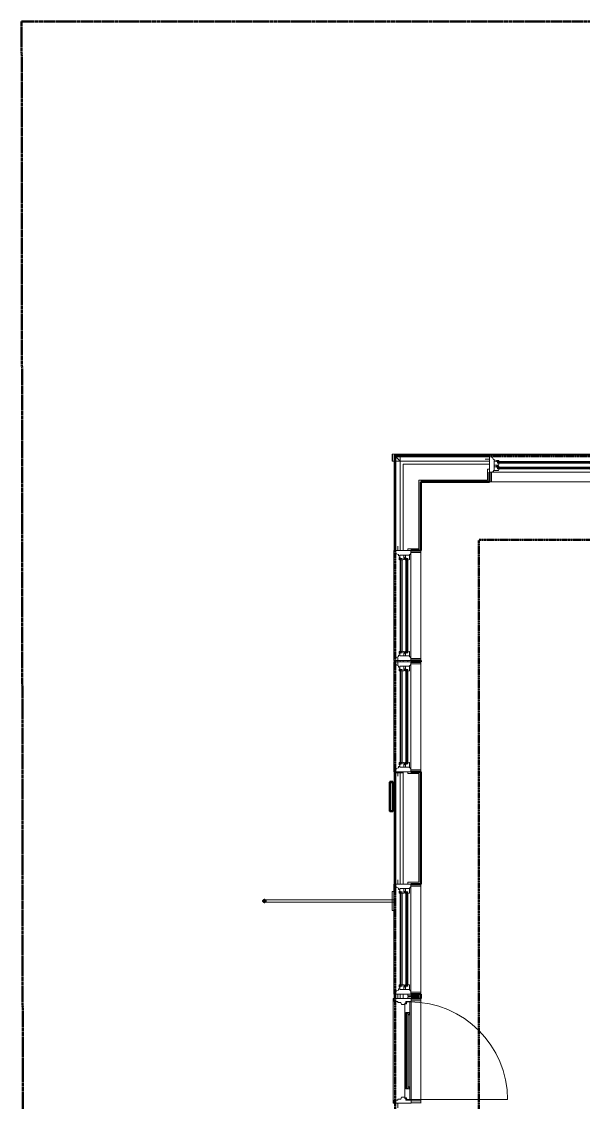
# Model space of a CAD drawing. Header units: inches. Extents: x -4235 to -464, y 9767 to 12359.
# Drawn here: x -3989.6 to -3795.7, y 11895.4 to 12268.7 of the extents above; entities that cross this region are included whole.
import ezdxf

# ---------------------------------------------------------------- set-up
doc = ezdxf.new("R2010")
doc.units = ezdxf.units.IN
doc.header["$MEASUREMENT"] = 0
doc.linetypes.add('Dash 1_16_', pattern=[0.125, 0.0625, -0.0625])
doc.linetypes.add('Double Dash 3_8_', pattern=[1, 0.375, -0.125, 0.125, -0.125, 0.125, -0.125])
for name, color, linetype, lineweight in [('A-DOOR-5', 31, 'Continuous', 9), ('A-DOOR-6', 31, 'Continuous', 20), ('A-DOOR-FRAM', 31, 'Continuous', 9), ('A-DOOR-FRAM-4', 31, 'Continuous', 20), ('A-DOOR-GLAZ', 31, 'Continuous', 9), ('A-GENM', 5, 'Continuous', 9), ('A-GENM-4', 5, 'Continuous', 50), ('A-GLAZ-1', 151, 'Continuous', 9), ('A-GLAZ-2', 151, 'Continuous', 20), ('A-GLAZ-CWMG', 51, 'Continuous', 9), ('A-WALL', 113, 'Continuous', 13), ('A-WALL-5', 113, 'Continuous', 9), ('A-WALL-6', 113, 'Continuous', 50), ('C-PROP-LINE', 91, 'Double Dash 3_8_', 50), ('C-PROP-LINE-1', 91, 'Dash 1_16_', 50)]:
    doc.layers.add(name, color=color, linetype=linetype, lineweight=lineweight)

# ---------------------------------------------------------------- blocks, each defined once
blk = doc.blocks.new('Basic Wall _ EXT - FIBER CEMENT - LARGE - ___-2505162-BACKGROUND - RCP - 2ND FLOOR')
at = {"layer": 'A-WALL-5'}
for p, q in [((-3828.14, 12118.91), (-3861.05, 12118.91)), ((-3828.14, 12118.91), (-3861.05, 12118.91)), ((-3860.72, 12118.59), (-3861.02, 12118.88)), ((-3861.02, 12118.88), (-3860.72, 12118.59)), ((-3861.02, 12118.88), (-3828.14, 12118.88)), ((-3828.14, 12118.88), (-3861.02, 12118.88)), ((-3859, 12116.87), (-3860.72, 12118.59)), ((-3860.72, 12118.59), (-3858.97, 12116.84)), ((-3828.14, 12116.87), (-3859, 12116.87)), ((-3858.97, 12116.84), (-3828.14, 12116.84)), ((-3828.14, 12116.84), (-3858.97, 12116.84))]:
    blk.add_line(p, q, dxfattribs=at)
blk = doc.blocks.new('Basic Wall _ EXT - FIBER CEMENT - LARGE - ___-2505168-BACKGROUND - RCP - 2ND FLOOR')
at = {"layer": 'A-WALL-5'}
for p, q in [((-3861.05, 12118.91), (-3861.05, 12086)), ((-3861.05, 12118.91), (-3861.05, 12086)), ((-3860.72, 12118.59), (-3861.02, 12118.88)), ((-3861.02, 12118.88), (-3860.72, 12118.59)), ((-3861.02, 12086), (-3861.02, 12118.88)), ((-3861.02, 12118.88), (-3861.02, 12086)), ((-3858.97, 12116.84), (-3860.72, 12118.59)), ((-3860.72, 12118.59), (-3859, 12116.87)), ((-3859, 12116.84), (-3859, 12086)), ((-3859, 12116.84), (-3859, 12086)), ((-3858.97, 12086), (-3858.97, 12116.84)), ((-3858.97, 12116.84), (-3858.97, 12086)), ((-3861.05, 12047.98), (-3861.05, 12047.6)), ((-3861.05, 12047.98), (-3861.05, 12047.6)), ((-3861.02, 12047.6), (-3861.02, 12047.98)), ((-3861.02, 12047.98), (-3861.02, 12047.6)), ((-3859, 12047.98), (-3859, 12047.61)), ((-3859, 12047.98), (-3859, 12047.61)), ((-3858.97, 12047.6), (-3858.97, 12047.98)), ((-3858.97, 12047.98), (-3858.97, 12047.6)), ((-3861.05, 12009.58), (-3861.05, 11970.8)), ((-3861.05, 12009.58), (-3861.05, 11970.8)), ((-3861.02, 11970.8), (-3861.02, 12009.58)), ((-3861.02, 12009.58), (-3861.02, 11970.8)), ((-3859, 12009.58), (-3859, 11970.8)), ((-3859, 12009.58), (-3859, 11970.8)), ((-3858.97, 11970.8), (-3858.97, 12009.58)), ((-3858.97, 12009.58), (-3858.97, 12009.2)), ((-3858.97, 12009.2), (-3858.97, 11970.8)), ((-3861.05, 11932.78), (-3861.05, 11931.26)), ((-3861.05, 11932.78), (-3861.05, 11931.26)), ((-3861.02, 11931.26), (-3861.02, 11932.78)), ((-3861.02, 11932.78), (-3861.02, 11931.26)), ((-3859, 11932.75), (-3859, 11931.26)), ((-3859, 11932.75), (-3859, 11931.26)), ((-3858.97, 11931.26), (-3858.97, 11932.78)), ((-3858.97, 11932.78), (-3858.97, 11931.26))]:
    blk.add_line(p, q, dxfattribs=at)
blk = doc.blocks.new('Window-Double_Hung-Andersen-400_Series-Tilt_Wash - DOUBLE HUNG - REVERSE COTTAGE - 2ND FLOOR-2888385-BACKGROUND - RCP - 2ND FLOOR')
at = {"layer": 'A-GLAZ-1'}
for p, q in [((-16.29, 2.5), (-15.7, 2.5)), ((-16.29, 2.12), (-15.7, 2.12)), ((-16.29, 0.56), (-15.7, 0.56)), ((-16.29, 0.19), (-15.7, 0.19)), ((-15.82, 2.5), (-15.82, 2.12)), ((-15.82, 0.56), (-15.82, 0.19)), ((-15.7, 2.62), (15.7, 2.62)), ((-15.7, 2.5), (15.7, 2.5)), ((-15.7, 2.12), (15.7, 2.12)), ((-15.7, 2), (15.7, 2)), ((-15.7, 0.69), (15.7, 0.69)), ((-15.7, 0.56), (15.7, 0.56)), ((-15.7, 0.19), (15.7, 0.19)), ((-15.7, 0.06), (15.7, 0.06)), ((16.29, 2.5), (15.7, 2.5)), ((16.29, 2.12), (15.7, 2.12)), ((16.29, 0.56), (15.7, 0.56)), ((16.29, 0.19), (15.7, 0.19)), ((15.82, 2.5), (15.82, 2.12)), ((15.82, 0.56), (15.82, 0.19)), ((-19.01, -2.44), (-19.01, -3.94)), ((-19.01, -2.44), (-18.95, -2.44)), ((18.95, -1.06), (-18.95, -1.06)), ((-18.95, -1.06), (-18.95, -4.44)), ((-18.32, -1.06), (-18.32, -4.44)), ((18.32, -1.06), (18.32, -4.44)), ((18.95, -4.44), (18.95, -1.06)), ((18.95, -2.44), (19.01, -2.44)), ((19.01, -3.94), (19.01, -2.44)), ((-19.01, -3.94), (-18.95, -3.94)), ((-18.95, -4.44), (18.95, -4.44)), ((18.95, -3.94), (19.01, -3.94))]:
    blk.add_line(p, q, dxfattribs=at)
at = {"layer": 'A-GLAZ-2'}
for p, q in [((19.01, 4.81), (-19.01, 4.81)), ((-19.01, 4.81), (-19.01, -1.06)), ((-18.2, 4.81), (-18.2, 4)), ((-18.2, 4), (-17.92, 4)), ((-17.92, 4), (-17.61, 3.19)), ((17.92, 4), (17.61, 3.19)), ((18.2, 4), (17.92, 4)), ((18.2, 4.81), (18.2, 4)), ((19.01, -1.06), (19.01, 4.81)), ((-19.01, 3.44), (-20.51, 3.44)), ((-17.61, 3.19), (-17.14, 3.19)), ((-17.42, 2.75), (-16.57, 2.75)), ((-17.42, 2.75), (-17.42, -0.56)), ((-17.42, 1.37), (-15.86, 1.37)), ((-17.42, 0.81), (-16.57, 0.81)), ((-17.14, 3.19), (-17.14, 2.75)), ((-15.86, 2.97), (-16.57, 2.97)), ((-16.57, 2.62), (-16.57, 2.97)), ((-15.7, 2.62), (-16.57, 2.62)), ((-15.86, 1.03), (-16.57, 1.03)), ((-16.57, 0.69), (-16.57, 1.03)), ((-15.7, 0.69), (-16.57, 0.69)), ((-16.29, 2.62), (-16.29, 2)), ((-15.7, 2), (-16.29, 2)), ((-16.29, 0.69), (-16.29, 0.06)), ((-15.7, 0.06), (-16.29, 0.06)), ((-15.86, 2.97), (-15.7, 2.62)), ((-15.86, 1.37), (-15.7, 2)), ((-15.86, 1.03), (-15.7, 0.69)), ((-15.86, -0.56), (-15.7, 0.06)), ((15.86, 2.97), (15.7, 2.62)), ((15.7, 2.62), (16.57, 2.62)), ((15.7, 2), (16.29, 2)), ((15.86, 1.37), (15.7, 2)), ((15.86, 1.03), (15.7, 0.69)), ((15.7, 0.69), (16.57, 0.69)), ((15.7, 0.06), (16.29, 0.06)), ((15.86, -0.56), (15.7, 0.06)), ((15.86, 2.97), (16.57, 2.97)), ((17.42, 1.37), (15.86, 1.37)), ((15.86, 1.03), (16.57, 1.03)), ((16.29, 2.62), (16.29, 2)), ((16.29, 0.69), (16.29, 0.06)), ((16.57, 2.62), (16.57, 2.97)), ((17.42, 2.75), (16.57, 2.75)), ((16.57, 0.69), (16.57, 1.03)), ((17.42, 0.81), (16.57, 0.81)), ((17.14, 3.19), (17.14, 2.75)), ((17.61, 3.19), (17.14, 3.19)), ((17.42, 2.75), (17.42, -0.56)), ((19.01, 3.44), (20.51, 3.44)), ((-19.01, -1.06), (19.01, -1.06)), ((-17.67, -0.78), (-18, -1.06)), ((-17.67, -0.78), (-17.67, -0.56)), ((-17.67, -0.56), (-15.86, -0.56)), ((17.67, -0.56), (15.86, -0.56)), ((17.67, -0.78), (17.67, -0.56)), ((17.67, -0.78), (18, -1.06))]:
    blk.add_line(p, q, dxfattribs=at)
blk = doc.blocks.new('Door-Inswing-Andersen-400_Series-Single - 3_ 0-1_8_ x custom height - 2ND FLOOR-2895725-BACKGROUND - RCP - 2ND FLOOR')
at = {"layer": 'A-DOOR-5'}
blk.add_line((16.87, 0.66), (16.87, 34.41), dxfattribs=at)
blk.add_arc((16.87, 0.66), 33.75, 90, 180, dxfattribs=at)
at = {"layer": 'A-DOOR-6'}
for p, q in [((-16.87, -0.41), (-16.87, 0.66)), ((-16.87, 0.66), (-12.44, 0.66)), ((-13.19, 0.66), (-13.19, -0.66)), ((-13.19, 0.66), (-13.19, 0.59)), ((-13.19, 0.59), (-12.67, 0.59)), ((-12.44, 0.09), (-13.19, 0.09)), ((-12.67, 0.59), (-12.47, 0.34)), ((-12.47, 0.34), (-12.44, 0.16)), ((12.44, 0.66), (-12.44, 0.66)), ((-12.44, 0.16), (-12.44, 0.09)), ((16.87, 0.66), (12.44, 0.66)), ((12.47, 0.34), (12.44, 0.16)), ((12.44, 0.16), (12.44, 0.09)), ((12.44, 0.09), (13.19, 0.09)), ((12.67, 0.59), (12.47, 0.34)), ((13.19, 0.59), (12.67, 0.59)), ((13.19, 0.66), (13.19, -0.66)), ((13.19, 0.66), (13.19, 0.59)), ((16.87, -0.41), (16.87, 0.66)), ((-16.26, -0.42), (-16.87, -0.41)), ((-16.26, -1.06), (-16.26, -0.42)), ((-16.26, -1.06), (-12.44, -1.06)), ((-13.19, -0.66), (-12.44, -0.66)), ((-12.44, -0.75), (-12.47, -1.06)), ((-12.44, -0.66), (-12.44, -0.75)), ((12.44, -1.06), (-12.44, -1.06)), ((12.44, -0.66), (12.44, -0.75)), ((13.19, -0.66), (12.44, -0.66)), ((12.44, -0.75), (12.47, -1.06)), ((16.26, -1.06), (12.44, -1.06)), ((16.26, -0.42), (16.87, -0.41)), ((16.26, -1.06), (16.26, -0.42))]:
    blk.add_line(p, q, dxfattribs=at)
at = {"layer": 'A-DOOR-FRAM'}
for p, q in [((-17.94, 4.44), (-17.31, 4.44)), ((-17.94, 1.12), (-17.94, 4.44)), ((-17.31, 4.44), (-17.31, 1.12)), ((17.31, 4.44), (17.94, 4.44)), ((17.31, 1.12), (17.31, 4.44)), ((17.94, 4.44), (17.94, 1.12)), ((-17.31, 1.12), (-17.94, 1.12)), ((17.94, 1.12), (17.31, 1.12))]:
    blk.add_line(p, q, dxfattribs=at)
at = {"layer": 'A-DOOR-FRAM-4'}
for p, q in [((-18.06, -4.75), (-18.06, 1.12)), ((-18.06, 1.12), (-17.03, 1.12)), ((-17.69, 1.12), (-18.06, 1.12)), ((-18.06, 1.12), (18.06, 1.12)), ((-18.06, -5.09), (-18.06, 1.12)), ((-17.03, 1.12), (-17.03, -0.66)), ((17.03, 1.12), (17.03, -0.66)), ((18.06, 1.12), (17.03, 1.12)), ((18.06, -4.75), (18.06, 1.12)), ((18.06, 1.12), (18.06, -5.09)), ((-19.69, -3.44), (-18.06, -3.44)), ((-17.03, -0.66), (-16.45, -0.66)), ((-16.69, -3.39), (-17.03, -3.63)), ((-17.03, -3.63), (-17.03, -4.75)), ((-16, -2.23), (-16.69, -2.39)), ((-16.69, -2.39), (-16.69, -3.39)), ((-16.45, -0.66), (-16.45, -1.09)), ((-16.45, -1.09), (-16, -1.09)), ((-16, -1.09), (-16, -2.23)), ((16.45, -1.09), (16, -1.09)), ((16, -1.09), (16, -2.23)), ((16, -2.23), (16.69, -2.39)), ((16.45, -0.66), (16.45, -1.09)), ((17.03, -0.66), (16.45, -0.66)), ((16.69, -2.39), (16.69, -3.39)), ((16.69, -3.39), (17.03, -3.63)), ((17.03, -3.63), (17.03, -4.75)), ((19.69, -3.44), (18.06, -3.44)), ((-18.06, -4.75), (-17.03, -4.75)), ((18.06, -5.09), (-18.06, -5.09)), ((18.06, -4.75), (17.03, -4.75))]:
    blk.add_line(p, q, dxfattribs=at)
at = {"layer": 'A-DOOR-GLAZ'}
for p, q in [((12.44, 0.09), (-12.44, 0.09)), ((-13.19, -0.06), (-12.44, -0.06)), ((-12.44, -0.5), (-13.19, -0.5)), ((-12.98, -0.5), (-12.98, -0.06)), ((12.44, -0.06), (-12.44, -0.06)), ((12.44, -0.5), (-12.44, -0.5)), ((12.44, -0.66), (-12.44, -0.66)), ((13.19, -0.06), (12.44, -0.06)), ((12.44, -0.5), (13.19, -0.5)), ((12.98, -0.5), (12.98, -0.06))]:
    blk.add_line(p, q, dxfattribs=at)
blk = doc.blocks.new('Rectangular Mullion - Profile_Polycarbonate_Lower-1991639-BACKGROUND - RCP - 2ND FLOOR')
at = {"layer": 'A-GLAZ-CWMG'}
for p, q in [((-3858.91, 12119.34), (-3858.91, 12118.91)), ((-3858.91, 12119.34), (-3754.46, 12119.34)), ((-3858.91, 12118.88), (-3858.91, 12118.59)), ((-3858.91, 12118.59), (-3858.91, 12118.35)), ((-3858.91, 12118.34), (-3858.91, 12116.84)), ((-3754.46, 12118.91), (-3754.46, 12119.34)), ((-3754.46, 12118.59), (-3754.46, 12118.88)), ((-3754.46, 12116.84), (-3754.46, 12118.59)), ((-3828.14, 12116.84), (-3858.91, 12116.84)), ((-3754.46, 12116.84), (-3790.11, 12116.84))]:
    blk.add_line(p, q, dxfattribs=at)
blk = doc.blocks.new('Rectangular Mullion - Profile_Polycarbonate_right-V121-BACKGROUND - RCP - 2ND FLOOR')
at = {"layer": 'A-GLAZ-CWMG'}
for p, q in [((-2.75, 0.79), (-2.75, 1.21)), ((-2.75, 1.21), (-2.69, 1.21)), ((-2.5, 0.79), (-2.75, 0.79)), ((-2.69, 1.21), (-1.19, 1.21)), ((-1.19, 1.15), (-2.69, 1.15)), ((-2.69, 1.15), (-2.69, 0.85)), ((-2.69, 0.85), (-2.5, 0.85)), ((-2.5, 0.85), (-2.5, 0.79)), ((-1.19, 1.21), (-0.94, 1.21)), ((-0.94, 1.15), (-1.18, 1.15)), ((-0.94, 1.21), (-0.64, 1.21)), ((-0.64, 1.15), (-0.94, 1.15)), ((-0.61, 1.21), (0, 1.21)), ((-0.06, 1.15), (-0.61, 1.15)), ((-0.06, -1.22), (-0.06, 1.15)), ((0, 1.21), (0, -1.29)), ((-2.75, -0.79), (-2.5, -0.79)), ((-2.75, -1.29), (-2.75, -0.86)), ((0, -1.29), (-2.75, -1.29)), ((-2.5, -0.85), (-2.69, -0.85)), ((-2.69, -0.86), (-2.69, -1.22)), ((-2.69, -1.22), (-0.06, -1.22))]:
    blk.add_line(p, q, dxfattribs=at)
blk = doc.blocks.new('Walls 11 - Walls 1-2570471-BACKGROUND - RCP - 2ND FLOOR')
at = {"layer": 'A-WALL-5'}
for p, q in [((-3905.83, 11965.32), (-3861.72, 11965.32)), ((-3861.72, 11964.57), (-3905.83, 11964.57)), ((-3861.72, 11968.19), (-3861.1, 11968.19)), ((-3861.72, 11968.19), (-3861.72, 11961.69)), ((-3861.72, 11965.32), (-3861.72, 11968.19)), ((-3861.72, 11965.32), (-3861.1, 11965.32)), ((-3861.72, 11965.21), (-3861.72, 11965.27)), ((-3861.72, 11965.13), (-3861.72, 11965.21)), ((-3861.72, 11965.04), (-3861.72, 11965.13)), ((-3861.72, 11964.95), (-3861.72, 11965.04)), ((-3861.72, 11964.85), (-3861.72, 11964.94)), ((-3861.72, 11964.76), (-3861.72, 11964.84)), ((-3861.72, 11964.68), (-3861.72, 11964.75)), ((-3861.72, 11964.62), (-3861.72, 11964.68)), ((-3861.1, 11964.57), (-3861.72, 11964.57)), ((-3861.72, 11961.69), (-3861.72, 11964.57)), ((-3861.1, 11961.69), (-3861.72, 11961.69))]:
    blk.add_line(p, q, dxfattribs=at)
at = {"layer": 'A-WALL-6', "flags": 128}
for points in [[(-3905.83, 11964.57), (-3905.93, 11964.58), (-3906.03, 11964.61), (-3906.11, 11964.66), (-3906.18, 11964.73), (-3906.23, 11964.81), (-3906.25, 11964.9), (-3906.25, 11964.99), (-3906.23, 11965.08), (-3906.18, 11965.16), (-3906.11, 11965.22), (-3906.03, 11965.28), (-3905.93, 11965.31), (-3905.83, 11965.32)], [(-3905.83, 11965.32), (-3905.72, 11965.31), (-3905.62, 11965.28), (-3905.54, 11965.22), (-3905.47, 11965.16), (-3905.42, 11965.08), (-3905.4, 11964.99), (-3905.4, 11964.9), (-3905.42, 11964.81), (-3905.47, 11964.73), (-3905.54, 11964.66), (-3905.62, 11964.61), (-3905.72, 11964.58), (-3905.83, 11964.57)]]:
    blk.add_lwpolyline(points, dxfattribs=at)
blk = doc.blocks.new('Family - ___-1878357-BACKGROUND - RCP - 2ND FLOOR')
at = {"layer": 'C-PROP-LINE'}
for p, q in [((-3989.61, 12268.69), (-629.56, 12268.69)), ((-3989.61, 12268.69), (-3989.45, 12118.59)), ((-3989.45, 12118.59), (-3989.42, 12089.69)), ((-3989.42, 12089.69), (-3987.26, 10009.09))]:
    blk.add_line(p, q, dxfattribs=at)
blk = doc.blocks.new('Family - ___-2835860-BACKGROUND - RCP - 2ND FLOOR')
at = {"layer": 'C-PROP-LINE-1'}
for p in [(-2636.92, 12118.59), (-3860.72, 11547.59)]:
    blk.add_line(p, (-3860.72, 12118.59), dxfattribs=at)
blk = doc.blocks.new('Family - ___-2835903-BACKGROUND - RCP - 2ND FLOOR')
at = {"layer": 'C-PROP-LINE-1'}
for p in [(-2096.82, 12089.69), (-3831.82, 10009.09)]:
    blk.add_line(p, (-3831.82, 12089.69), dxfattribs=at)
blk = doc.blocks.new('Family - ___-2835932-BACKGROUND - RCP - 2ND FLOOR')
at = {"layer": 'C-PROP-LINE-1'}
for p in [(-2067.92, 12118.59), (-3860.72, 9980.19)]:
    blk.add_line(p, (-3860.72, 12118.59), dxfattribs=at)

msp = doc.modelspace()

# ---------------------------------------------------------------- linework, layer by layer
at = {"layer": 'A-GENM'}
for p, q in [((-3862.47, 12006.32), (-3862.47, 12006.11)), ((-3861.47, 12006.32), (-3862.47, 12006.32)), ((-3862.47, 12006.11), (-3862.47, 12005.99)), ((-3861.47, 12006.11), (-3862.47, 12006.11)), ((-3861.47, 12006.11), (-3861.47, 12006.32)), ((-3861.47, 12005.99), (-3861.47, 12006.11)), ((-3862.47, 11995.94), (-3862.47, 11995.77)), ((-3861.47, 11995.77), (-3862.47, 11995.77)), ((-3861.47, 11995.77), (-3861.47, 11995.94))]:
    msp.add_line(p, q, dxfattribs=at)
at = {"layer": 'A-GENM-4'}
for p, q in [((-3862.47, 11995.94), (-3862.47, 12005.99)), ((-3862.47, 12005.99), (-3861.47, 12005.99)), ((-3861.47, 12005.99), (-3861.47, 11995.94)), ((-3861.47, 11995.94), (-3862.47, 11995.94))]:
    msp.add_line(p, q, dxfattribs=at)
at = {"layer": 'A-WALL'}
for p, q in [((-3860.47, 12118.34), (-3828.14, 12118.34)), ((-3860.47, 12086), (-3860.47, 12118.34)), ((-3858.97, 12116.84), (-3828.14, 12116.84)), ((-3858.97, 12086), (-3858.97, 12116.84)), ((-3857.97, 12115.84), (-3828.14, 12115.84)), ((-3857.97, 12115.84), (-3857.97, 12086)), ((-3828.76, 12114.15), (-3828.76, 12110.34)), ((-3828.76, 12114.15), (-3828.14, 12114.15)), ((-3828.76, 12110.34), (-3852.47, 12110.34)), ((-3852.47, 12110.34), (-3852.47, 12086.63)), ((-3856.29, 12086), (-3856.29, 12086.63)), ((-3852.47, 12086.63), (-3856.29, 12086.63)), ((-3860.47, 12047.6), (-3860.47, 12047.98)), ((-3858.97, 12047.6), (-3858.97, 12047.98)), ((-3857.97, 12047.6), (-3857.97, 12047.98)), ((-3856.29, 12047.6), (-3856.29, 12047.98)), ((-3860.47, 11970.8), (-3860.47, 12009.58)), ((-3858.97, 11970.8), (-3858.97, 12009.58)), ((-3857.97, 11970.8), (-3857.97, 12009.58)), ((-3856.29, 12008.95), (-3856.29, 12009.58)), ((-3856.29, 12008.95), (-3852.47, 12008.95)), ((-3852.47, 12008.95), (-3852.47, 11971.43)), ((-3856.29, 11970.8), (-3856.29, 11971.43)), ((-3852.47, 11971.43), (-3856.29, 11971.43)), ((-3860.47, 11931.26), (-3860.47, 11932.78)), ((-3858.97, 11931.26), (-3858.97, 11932.78)), ((-3857.97, 11931.26), (-3857.97, 11932.78)), ((-3856.29, 11932.15), (-3856.29, 11932.78)), ((-3856.29, 11932.15), (-3852.47, 11932.15)), ((-3856.29, 11931.26), (-3856.29, 11931.89)), ((-3852.47, 11931.89), (-3856.29, 11931.89)), ((-3852.47, 11932.15), (-3852.47, 11931.89))]:
    msp.add_line(p, q, dxfattribs=at)
at = {"layer": 'A-WALL-5'}
for p, q in [((-3828.07, 12109.71), (-3828.14, 12109.71)), ((-3851.85, 12074.06), (-3851.85, 12086)), ((-3851.85, 12047.98), (-3851.85, 12048.04)), ((-3851.85, 12047.6), (-3851.85, 12047.6)), ((-3851.85, 12047.54), (-3851.85, 12047.6)), ((-3851.85, 12009.58), (-3851.85, 12009.64)), ((-3851.85, 11970.74), (-3851.85, 12009.58)), ((-3860.72, 12009.2), (-3860.48, 12009.2)), ((-3860.46, 12009.2), (-3857.98, 12009.2)), ((-3851.85, 11931.14), (-3851.85, 11932.84)), ((-3851.85, 11930.51), (-3851.85, 11895.14))]:
    msp.add_line(p, q, dxfattribs=at)
at = {"layer": 'A-WALL-6'}
for p, q in [((-3860.72, 12118.59), (-3828.14, 12118.59)), ((-3860.72, 12086), (-3860.72, 12118.59)), ((-3828.14, 12113.09), (-3828.14, 12109.71)), ((-3828.14, 12109.71), (-3851.85, 12109.71)), ((-3851.85, 12109.71), (-3851.85, 12086)), ((-3851.85, 12086), (-3855.22, 12086)), ((-3860.72, 12047.6), (-3860.72, 12047.98)), ((-3855.22, 12047.98), (-3851.85, 12047.98)), ((-3851.85, 12047.6), (-3855.22, 12047.6)), ((-3851.85, 12047.98), (-3851.85, 12047.6)), ((-3860.72, 11970.8), (-3860.72, 12009.58)), ((-3855.22, 12009.58), (-3851.85, 12009.58)), ((-3851.85, 12009.58), (-3851.85, 11970.8)), ((-3851.85, 11970.8), (-3855.22, 11970.8)), ((-3860.72, 11931.26), (-3860.72, 11932.78)), ((-3855.22, 11932.78), (-3851.85, 11932.78)), ((-3851.85, 11931.26), (-3855.16, 11931.26)), ((-3851.85, 11932.78), (-3851.85, 11931.26))]:
    msp.add_line(p, q, dxfattribs=at)

# ---------------------------------------------------------------- block references
at = {"layer": 'A-DOOR-5', "rotation": 269.9999999999999}
msp.add_blockref('Door-Inswing-Andersen-400_Series-Single - 3_ 0-1_8_ x custom height - 2ND FLOOR-2895725-BACKGROUND - RCP - 2ND FLOOR', (-3856.29, 11913.2), dxfattribs=at)
at = {"layer": 'A-GLAZ-1'}
msp.add_blockref('Window-Double_Hung-Andersen-400_Series-Tilt_Wash - DOUBLE HUNG - REVERSE COTTAGE - 2ND FLOOR-2888385-BACKGROUND - RCP - 2ND FLOOR', (-3809.12, 12114.15), dxfattribs=at)
at = {"layer": 'A-GLAZ-1', "rotation": 89.99999999999991}
for p in [(-3856.29, 12066.99), (-3856.29, 12028.59), (-3856.29, 11951.79)]:
    msp.add_blockref('Window-Double_Hung-Andersen-400_Series-Tilt_Wash - DOUBLE HUNG - REVERSE COTTAGE - 2ND FLOOR-2888385-BACKGROUND - RCP - 2ND FLOOR', p, dxfattribs=at)
at = {"layer": 'A-GLAZ-CWMG', "rotation": 180}
msp.add_blockref('Rectangular Mullion - Profile_Polycarbonate_right-V121-BACKGROUND - RCP - 2ND FLOOR', (-3861.66, 12118.05), dxfattribs=at)
at = {"layer": 'A-GLAZ-CWMG'}
msp.add_blockref('Rectangular Mullion - Profile_Polycarbonate_Lower-1991639-BACKGROUND - RCP - 2ND FLOOR', (0, 0), dxfattribs=at)
at = {"layer": 'A-WALL-5'}
for name in ['Basic Wall _ EXT - FIBER CEMENT - LARGE - ___-2505162-BACKGROUND - RCP - 2ND FLOOR', 'Basic Wall _ EXT - FIBER CEMENT - LARGE - ___-2505168-BACKGROUND - RCP - 2ND FLOOR', 'Walls 11 - Walls 1-2570471-BACKGROUND - RCP - 2ND FLOOR']:
    msp.add_blockref(name, (0, 0), dxfattribs=at)
at = {"layer": 'C-PROP-LINE'}
msp.add_blockref('Family - ___-1878357-BACKGROUND - RCP - 2ND FLOOR', (0, 0), dxfattribs=at)
at = {"layer": 'C-PROP-LINE-1'}
for name in ['Family - ___-2835860-BACKGROUND - RCP - 2ND FLOOR', 'Family - ___-2835932-BACKGROUND - RCP - 2ND FLOOR', 'Family - ___-2835903-BACKGROUND - RCP - 2ND FLOOR']:
    msp.add_blockref(name, (0, 0), dxfattribs=at)

doc.saveas('drawing.dxf')
